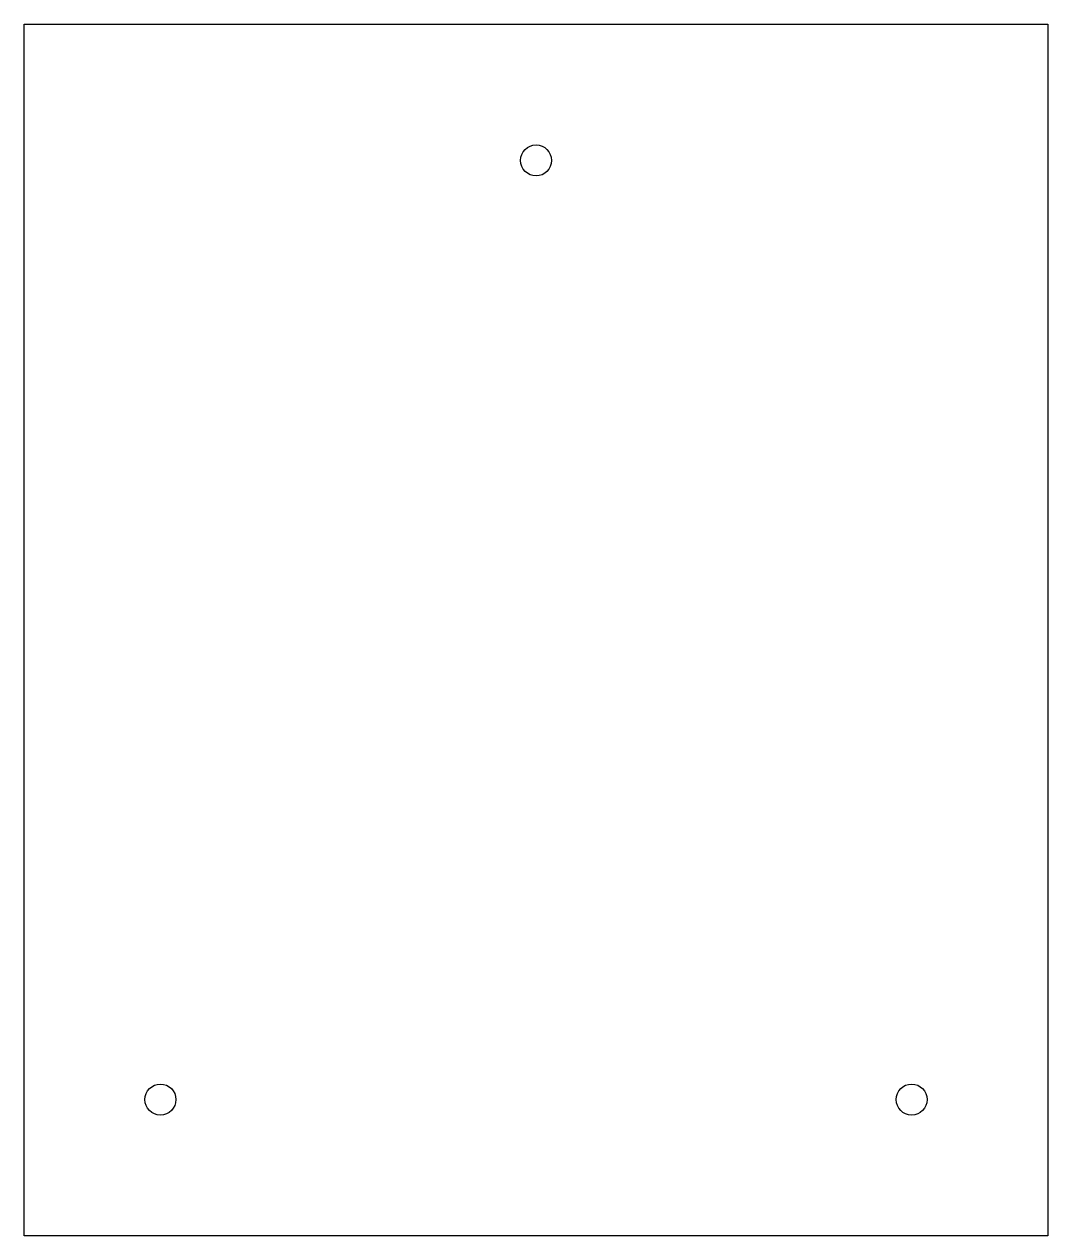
# Model space of a CAD drawing. Header units: inches. Extents: x 54 to 163, y 75 to 204.
import ezdxf

# ---------------------------------------------------------------- set-up
doc = ezdxf.new("R2010")
doc.units = ezdxf.units.IN
doc.header["$MEASUREMENT"] = 0

# ---------------------------------------------------------------- blocks, each defined once
blk = doc.blocks.new('block 2')
at = {"color": 7, "lineweight": 25, "true_color": 0xffffff}
blk.add_lwpolyline([(53.63, 204.2), (162.63, 204.2), (162.63, 75.2), (53.63, 75.2), (53.63, 204.2)], dxfattribs=at)
blk = doc.blocks.new('block 3')
at = {"color": 7, "lineweight": 25, "true_color": 0xffffff}
blk.add_open_spline([(109.78, 189.7), (109.78, 190.61), (109.04, 191.35), (108.13, 191.35), (107.22, 191.35), (106.48, 190.61), (106.48, 189.7), (106.48, 188.79), (107.22, 188.05), (108.13, 188.05), (109.04, 188.05), (109.78, 188.79), (109.78, 189.7), (109.78, 189.7), (109.78, 189.7), (109.78, 189.7)], degree=3, knots=[0, 0, 0, 0, 1, 1, 1, 2, 2, 2, 3, 3, 3, 4, 4, 4, 5, 5, 5, 5], dxfattribs=at)
blk = doc.blocks.new('block 4')
at = {"color": 7, "lineweight": 25, "true_color": 0xffffff}
blk.add_open_spline([(69.78, 89.7), (69.78, 90.61), (69.04, 91.35), (68.13, 91.35), (67.22, 91.35), (66.48, 90.61), (66.48, 89.7), (66.48, 88.79), (67.22, 88.05), (68.13, 88.05), (69.04, 88.05), (69.78, 88.79), (69.78, 89.7), (69.78, 89.7), (69.78, 89.7), (69.78, 89.7)], degree=3, knots=[0, 0, 0, 0, 1, 1, 1, 2, 2, 2, 3, 3, 3, 4, 4, 4, 5, 5, 5, 5], dxfattribs=at)
blk = doc.blocks.new('block 5')
at = {"color": 7, "lineweight": 25, "true_color": 0xffffff}
blk.add_open_spline([(149.78, 89.7), (149.78, 90.61), (149.04, 91.35), (148.13, 91.35), (147.22, 91.35), (146.48, 90.61), (146.48, 89.7), (146.48, 88.79), (147.22, 88.05), (148.13, 88.05), (149.04, 88.05), (149.78, 88.79), (149.78, 89.7), (149.78, 89.7), (149.78, 89.7), (149.78, 89.7)], degree=3, knots=[0, 0, 0, 0, 1, 1, 1, 2, 2, 2, 3, 3, 3, 4, 4, 4, 5, 5, 5, 5], dxfattribs=at)

msp = doc.modelspace()

# ---------------------------------------------------------------- block references
for name in ['block 2', 'block 3', 'block 4', 'block 5']:
    msp.add_blockref(name, (0, 0))

doc.saveas('drawing.dxf')
